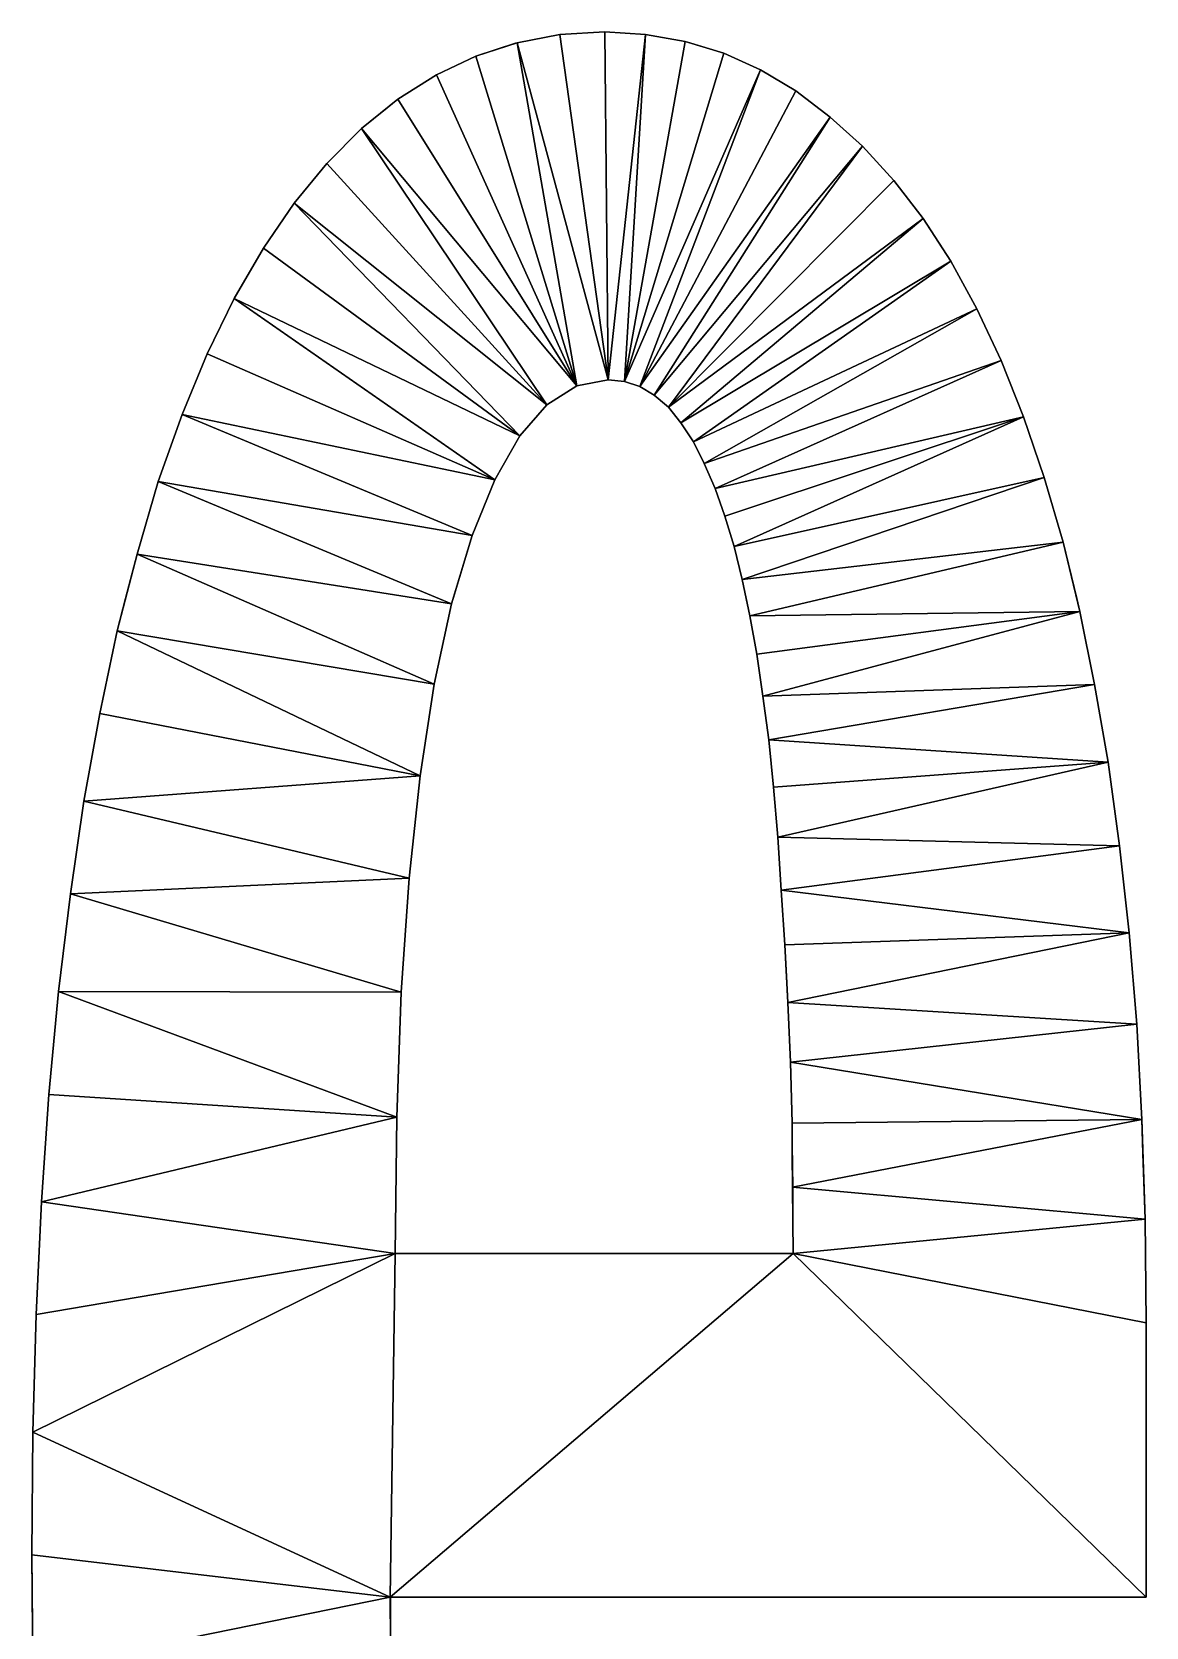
# Model space of a CAD drawing. Extents: x -29.1 to 29.1, y -25 to 25.
# Drawn here: x 0.369 to 2.424, y -12.137 to -9.195 of the extents above; entities that cross this region are included whole.
import ezdxf

# ---------------------------------------------------------------- set-up
doc = ezdxf.new("R2010")
doc.units = 0
doc.header["$MEASUREMENT"] = 0
doc.layers.add('ConstrLine', color=7, linetype='Continuous')
doc.layers.add('ObjLayer', color=2, linetype='Continuous')

msp = doc.modelspace()

# ---------------------------------------------------------------- linework, layer by layer
at = {"layer": 'ConstrLine'}
for points in [[(1.264, -9.215, 4), (1.264, -9.215, 5), (1.343, -9.2, 5)], [(1.264, -9.215, 4), (1.343, -9.2, 5), (1.343, -9.2, 4)], [(1.264, -9.215, 5), (1.432, -9.837, 5), (1.343, -9.2, 5)], [(1.343, -9.2, 4), (1.343, -9.2, 5), (1.426, -9.195, 5)], [(1.343, -9.2, 4), (1.426, -9.195, 5), (1.426, -9.195, 4)], [(1.426, -9.195, 5), (1.343, -9.2, 5), (1.432, -9.837, 5)], [(1.426, -9.195, 4), (1.426, -9.195, 5), (1.501, -9.2, 5)], [(1.426, -9.195, 4), (1.501, -9.2, 5), (1.501, -9.2, 4)], [(1.501, -9.2, 5), (1.426, -9.195, 5), (1.432, -9.837, 5)], [(1.432, -9.837, 5), (1.462, -9.84, 5), (1.501, -9.2, 5)], [(1.574, -9.213, 5), (1.501, -9.2, 5), (1.462, -9.84, 5)], [(1.501, -9.2, 4), (1.501, -9.2, 5), (1.574, -9.213, 5)], [(1.501, -9.2, 4), (1.574, -9.213, 5), (1.574, -9.213, 4)], [(1.264, -9.215, 5), (1.261, -9.216, 4), (1.188, -9.24, 5)], [(1.264, -9.215, 5), (1.188, -9.24, 5), (1.374, -9.848, 5)], [(1.188, -9.24, 4), (1.188, -9.24, 5), (1.261, -9.216, 4)], [(1.264, -9.215, 5), (1.264, -9.215, 4), (1.261, -9.216, 4)], [(1.432, -9.837, 5), (1.264, -9.215, 5), (1.374, -9.848, 5)], [(1.645, -9.234, 5), (1.574, -9.213, 5), (1.462, -9.84, 5)], [(1.713, -9.265, 5), (1.645, -9.234, 5), (1.462, -9.84, 5)], [(1.574, -9.213, 4), (1.574, -9.213, 5), (1.5841, -9.216, 4)], [(1.574, -9.213, 5), (1.645, -9.234, 5), (1.5841, -9.216, 4)], [(1.645, -9.234, 4), (1.5841, -9.216, 4), (1.645, -9.234, 5)], [(1.645, -9.234, 4), (1.645, -9.234, 5), (1.713, -9.265, 5)], [(1.645, -9.234, 4), (1.713, -9.265, 5), (1.713, -9.265, 4)], [(1.115, -9.274, 4), (1.115, -9.274, 5), (1.188, -9.24, 5)], [(1.115, -9.274, 4), (1.188, -9.24, 5), (1.188, -9.24, 4)], [(1.188, -9.24, 5), (1.115, -9.274, 5), (1.374, -9.848, 5)], [(1.462, -9.84, 5), (1.49, -9.849, 5), (1.713, -9.265, 5)], [(1.778, -9.304, 5), (1.713, -9.265, 5), (1.49, -9.849, 5)], [(1.713, -9.265, 4), (1.713, -9.265, 5), (1.778, -9.304, 5)], [(1.713, -9.265, 4), (1.778, -9.304, 5), (1.778, -9.304, 4)], [(1.044, -9.319, 4), (1.044, -9.319, 5), (1.115, -9.274, 5)], [(1.044, -9.319, 4), (1.115, -9.274, 5), (1.115, -9.274, 4)], [(1.044, -9.319, 5), (1.374, -9.848, 5), (1.115, -9.274, 5)], [(0.977, -9.373, 5), (1.044, -9.319, 5), (1.024, -9.3351, 4)], [(0.977, -9.373, 5), (1.374, -9.848, 5), (1.044, -9.319, 5)], [(1.044, -9.319, 4), (1.024, -9.3351, 4), (1.044, -9.319, 5)], [(1.841, -9.352, 5), (1.778, -9.304, 5), (1.49, -9.849, 5)], [(1.778, -9.304, 4), (1.778, -9.304, 5), (1.841, -9.352, 5)], [(1.778, -9.304, 4), (1.841, -9.352, 5), (1.841, -9.352, 4)], [(0.977, -9.373, 4), (0.977, -9.373, 5), (1.024, -9.3351, 4)], [(1.49, -9.849, 5), (1.517, -9.865, 5), (1.841, -9.352, 5)], [(1.901, -9.406, 5), (1.841, -9.352, 5), (1.517, -9.865, 5)], [(1.841, -9.352, 4), (1.841, -9.352, 5), (1.901, -9.406, 5)], [(1.841, -9.352, 4), (1.901, -9.406, 5), (1.901, -9.406, 4)], [(0.977, -9.373, 4), (0.913, -9.438, 4), (0.913, -9.438, 5)], [(0.977, -9.373, 4), (0.913, -9.438, 5), (0.977, -9.373, 5)], [(0.977, -9.373, 5), (0.913, -9.438, 5), (1.319, -9.883, 5)], [(0.977, -9.373, 5), (1.319, -9.883, 5), (1.374, -9.848, 5)], [(1.517, -9.865, 5), (1.543, -9.887, 5), (1.901, -9.406, 5)], [(1.959, -9.469, 5), (1.901, -9.406, 5), (1.543, -9.887, 5)], [(1.901, -9.406, 4), (1.901, -9.406, 5), (1.959, -9.469, 5)], [(1.901, -9.406, 4), (1.959, -9.469, 5), (1.959, -9.469, 4)], [(0.913, -9.438, 4), (0.853, -9.511, 4), (0.853, -9.511, 5)], [(0.913, -9.438, 4), (0.853, -9.511, 5), (0.913, -9.438, 5)], [(0.913, -9.438, 5), (0.853, -9.511, 5), (1.319, -9.883, 5)], [(2.013, -9.539, 5), (1.959, -9.469, 5), (1.543, -9.887, 5)], [(1.959, -9.469, 4), (1.959, -9.469, 5), (2.013, -9.539, 5)], [(1.959, -9.469, 4), (2.013, -9.539, 5), (2.013, -9.539, 4)], [(0.853, -9.511, 4), (0.796, -9.594, 4), (0.796, -9.594, 5)], [(0.853, -9.511, 4), (0.796, -9.594, 5), (0.853, -9.511, 5)], [(0.853, -9.511, 5), (0.796, -9.594, 5), (1.269, -9.94, 5)], [(1.269, -9.94, 5), (1.319, -9.883, 5), (0.853, -9.511, 5)], [(1.543, -9.887, 5), (1.566, -9.916, 5), (2.013, -9.539, 5)], [(2.013, -9.539, 5), (1.566, -9.916, 5), (2.064, -9.618, 5)], [(2.013, -9.539, 4), (2.013, -9.539, 5), (2.048, -9.5932, 4)], [(2.013, -9.539, 5), (2.064, -9.618, 5), (2.048, -9.5932, 4)], [(0.796, -9.594, 4), (0.742, -9.687, 4), (0.742, -9.687, 5)], [(0.796, -9.594, 4), (0.742, -9.687, 5), (0.796, -9.594, 5)], [(0.796, -9.594, 5), (0.742, -9.687, 5), (1.269, -9.94, 5)], [(1.589, -9.951, 5), (2.064, -9.618, 5), (1.566, -9.916, 5)], [(2.112, -9.706, 5), (2.064, -9.618, 5), (1.589, -9.951, 5)], [(2.064, -9.618, 4), (2.048, -9.5932, 4), (2.064, -9.618, 5)], [(2.064, -9.618, 4), (2.064, -9.618, 5), (2.112, -9.706, 5)], [(2.064, -9.618, 4), (2.112, -9.706, 5), (2.112, -9.706, 4)], [(0.742, -9.687, 4), (0.692, -9.789, 4), (0.692, -9.789, 5)], [(0.742, -9.687, 4), (0.692, -9.789, 5), (0.742, -9.687, 5)], [(0.692, -9.789, 5), (1.223, -10.021, 5), (0.742, -9.687, 5)], [(1.223, -10.021, 5), (1.269, -9.94, 5), (0.742, -9.687, 5)], [(1.589, -9.951, 5), (1.609, -9.991, 5), (2.112, -9.706, 5)], [(2.157, -9.801, 5), (2.112, -9.706, 5), (1.609, -9.991, 5)], [(2.112, -9.706, 4), (2.112, -9.706, 5), (2.157, -9.801, 5)], [(2.112, -9.706, 4), (2.157, -9.801, 5), (2.157, -9.801, 4)], [(0.692, -9.789, 4), (0.646, -9.901, 4), (0.646, -9.901, 5)], [(0.692, -9.789, 4), (0.646, -9.901, 5), (0.692, -9.789, 5)], [(0.646, -9.901, 5), (1.223, -10.021, 5), (0.692, -9.789, 5)], [(1.609, -9.991, 5), (1.629, -10.037, 5), (2.157, -9.801, 5)], [(2.198, -9.905, 5), (2.157, -9.801, 5), (1.629, -10.037, 5)], [(2.157, -9.801, 4), (2.157, -9.801, 5), (2.198, -9.905, 5)], [(2.157, -9.801, 4), (2.198, -9.905, 5), (2.198, -9.905, 4)], [(1.319, -9.883, 4), (1.374, -9.848, 4), (1.374, -9.848, 5)], [(1.319, -9.883, 4), (1.374, -9.848, 5), (1.319, -9.883, 5)], [(1.374, -9.848, 4), (1.432, -9.837, 4), (1.432, -9.837, 5)], [(1.374, -9.848, 4), (1.432, -9.837, 5), (1.374, -9.848, 5)], [(1.432, -9.837, 4), (1.462, -9.84, 4), (1.462, -9.84, 5)], [(1.432, -9.837, 4), (1.462, -9.84, 5), (1.432, -9.837, 5)], [(1.462, -9.84, 5), (1.462, -9.84, 4), (1.49, -9.849, 4)], [(1.462, -9.84, 5), (1.49, -9.849, 4), (1.49, -9.849, 5)], [(1.49, -9.849, 4), (1.517, -9.865, 4), (1.517, -9.865, 5)], [(1.49, -9.849, 4), (1.517, -9.865, 5), (1.49, -9.849, 5)], [(1.319, -9.883, 4), (1.319, -9.883, 5), (1.269, -9.94, 5)], [(1.319, -9.883, 4), (1.269, -9.94, 5), (1.269, -9.94, 4)], [(1.543, -9.887, 5), (1.517, -9.865, 5), (1.536, -9.8811, 4)], [(1.517, -9.865, 4), (1.536, -9.8811, 4), (1.517, -9.865, 5)], [(1.536, -9.8811, 4), (1.543, -9.887, 4), (1.543, -9.887, 5)], [(0.646, -9.901, 4), (0.602, -10.024, 4), (0.602, -10.024, 5)], [(0.646, -9.901, 4), (0.602, -10.024, 5), (0.646, -9.901, 5)], [(0.602, -10.024, 5), (1.181, -10.124, 5), (0.646, -9.901, 5)], [(1.223, -10.021, 5), (0.646, -9.901, 5), (1.181, -10.124, 5)], [(1.543, -9.887, 4), (1.566, -9.916, 4), (1.566, -9.916, 5)], [(1.543, -9.887, 4), (1.566, -9.916, 5), (1.543, -9.887, 5)], [(1.629, -10.037, 5), (1.647, -10.088, 5), (2.198, -9.905, 5)], [(1.647, -10.088, 5), (1.664, -10.144, 5), (2.198, -9.905, 5)], [(2.236, -10.017, 5), (2.198, -9.905, 5), (1.664, -10.144, 5)], [(2.198, -9.905, 4), (2.198, -9.905, 5), (2.236, -10.017, 5)], [(2.198, -9.905, 4), (2.236, -10.017, 5), (2.236, -10.017, 4)], [(1.269, -9.94, 4), (1.269, -9.94, 5), (1.223, -10.021, 5)], [(1.269, -9.94, 4), (1.223, -10.021, 5), (1.223, -10.021, 4)], [(1.566, -9.916, 4), (1.589, -9.951, 4), (1.589, -9.951, 5)], [(1.566, -9.916, 4), (1.589, -9.951, 5), (1.566, -9.916, 5)], [(1.589, -9.951, 4), (1.609, -9.991, 4), (1.609, -9.991, 5)], [(1.589, -9.951, 4), (1.609, -9.991, 5), (1.589, -9.951, 5)], [(1.609, -9.991, 4), (1.629, -10.037, 4), (1.629, -10.037, 5)], [(1.609, -9.991, 4), (1.629, -10.037, 5), (1.609, -9.991, 5)], [(0.602, -10.024, 4), (0.563, -10.158, 4), (0.563, -10.158, 5)], [(0.602, -10.024, 4), (0.563, -10.158, 5), (0.602, -10.024, 5)], [(0.563, -10.158, 5), (1.143, -10.25, 5), (0.602, -10.024, 5)], [(1.181, -10.124, 5), (0.602, -10.024, 5), (1.143, -10.25, 5)], [(1.223, -10.021, 4), (1.223, -10.021, 5), (1.181, -10.124, 5)], [(1.223, -10.021, 4), (1.181, -10.124, 5), (1.181, -10.124, 4)], [(1.664, -10.144, 5), (1.679, -10.205, 5), (2.236, -10.017, 5)], [(2.271, -10.136, 5), (2.236, -10.017, 5), (1.679, -10.205, 5)], [(2.236, -10.017, 4), (2.236, -10.017, 5), (2.271, -10.136, 5)], [(2.236, -10.017, 4), (2.271, -10.136, 5), (2.271, -10.136, 4)], [(1.629, -10.037, 4), (1.647, -10.088, 4), (1.647, -10.088, 5)], [(1.629, -10.037, 4), (1.647, -10.088, 5), (1.629, -10.037, 5)], [(1.647, -10.088, 4), (1.664, -10.144, 4), (1.664, -10.144, 5)], [(1.647, -10.088, 4), (1.664, -10.144, 5), (1.647, -10.088, 5)], [(1.181, -10.124, 5), (1.143, -10.25, 5), (1.146, -10.24, 4)], [(1.181, -10.124, 4), (1.181, -10.124, 5), (1.146, -10.24, 4)], [(1.664, -10.144, 4), (1.679, -10.205, 4), (1.679, -10.205, 5)], [(1.664, -10.144, 4), (1.679, -10.205, 5), (1.664, -10.144, 5)], [(1.679, -10.205, 5), (1.693, -10.272, 5), (2.271, -10.136, 5)], [(2.302, -10.264, 5), (2.271, -10.136, 5), (1.693, -10.272, 5)], [(2.271, -10.136, 4), (2.271, -10.136, 5), (2.2962, -10.24, 4)], [(2.271, -10.136, 5), (2.302, -10.264, 5), (2.2962, -10.24, 4)], [(0.5416, -10.24, 4), (0.526, -10.3, 5), (0.563, -10.158, 5)], [(0.563, -10.158, 5), (0.526, -10.3, 5), (1.111, -10.398, 5)], [(0.563, -10.158, 4), (0.5416, -10.24, 4), (0.563, -10.158, 5)], [(1.111, -10.398, 5), (1.143, -10.25, 5), (0.563, -10.158, 5)], [(1.693, -10.272, 5), (1.679, -10.205, 5), (1.6863, -10.24, 4)], [(1.679, -10.205, 4), (1.6863, -10.24, 4), (1.679, -10.205, 5)], [(0.5416, -10.24, 4), (0.526, -10.3, 4), (0.526, -10.3, 5)], [(1.143, -10.25, 4), (1.143, -10.25, 5), (1.111, -10.398, 5)], [(1.143, -10.25, 4), (1.111, -10.398, 5), (1.111, -10.398, 4)], [(1.143, -10.25, 4), (1.146, -10.24, 4), (1.143, -10.25, 5)], [(1.6863, -10.24, 4), (1.693, -10.272, 4), (1.693, -10.272, 5)], [(1.693, -10.272, 5), (1.706, -10.343, 5), (2.302, -10.264, 5)], [(1.706, -10.343, 5), (1.717, -10.42, 5), (2.302, -10.264, 5)], [(2.329, -10.399, 5), (2.302, -10.264, 5), (1.717, -10.42, 5)], [(2.302, -10.264, 4), (2.2962, -10.24, 4), (2.302, -10.264, 5)], [(2.302, -10.264, 4), (2.302, -10.264, 5), (2.329, -10.399, 5)], [(2.302, -10.264, 4), (2.329, -10.399, 5), (2.329, -10.399, 4)], [(1.693, -10.272, 4), (1.706, -10.343, 4), (1.706, -10.343, 5)], [(1.693, -10.272, 4), (1.706, -10.343, 5), (1.693, -10.272, 5)], [(0.526, -10.3, 4), (0.494, -10.452, 4), (0.494, -10.452, 5)], [(0.526, -10.3, 4), (0.494, -10.452, 5), (0.526, -10.3, 5)], [(0.526, -10.3, 5), (0.494, -10.452, 5), (1.085, -10.567, 5)], [(1.085, -10.567, 5), (1.111, -10.398, 5), (0.526, -10.3, 5)], [(1.706, -10.343, 4), (1.717, -10.42, 4), (1.717, -10.42, 5)], [(1.706, -10.343, 4), (1.717, -10.42, 5), (1.706, -10.343, 5)], [(1.111, -10.398, 4), (1.111, -10.398, 5), (1.085, -10.567, 5)], [(1.111, -10.398, 4), (1.085, -10.567, 5), (1.085, -10.567, 4)], [(1.717, -10.42, 5), (1.728, -10.501, 5), (2.329, -10.399, 5)], [(2.354, -10.542, 5), (2.329, -10.399, 5), (1.728, -10.501, 5)], [(2.329, -10.399, 4), (2.329, -10.399, 5), (2.354, -10.542, 5)], [(2.329, -10.399, 4), (2.354, -10.542, 5), (2.354, -10.542, 4)], [(1.717, -10.42, 4), (1.728, -10.501, 4), (1.728, -10.501, 5)], [(1.717, -10.42, 4), (1.728, -10.501, 5), (1.717, -10.42, 5)], [(0.494, -10.452, 4), (0.465, -10.614, 4), (0.465, -10.614, 5)], [(0.494, -10.452, 4), (0.465, -10.614, 5), (0.494, -10.452, 5)], [(0.494, -10.452, 5), (0.465, -10.614, 5), (1.085, -10.567, 5)], [(1.728, -10.501, 4), (1.737, -10.588, 4), (1.737, -10.588, 5)], [(1.728, -10.501, 4), (1.737, -10.588, 5), (1.728, -10.501, 5)], [(1.737, -10.588, 5), (2.354, -10.542, 5), (1.728, -10.501, 5)], [(1.737, -10.588, 5), (1.745, -10.68, 5), (2.354, -10.542, 5)], [(2.354, -10.542, 5), (1.745, -10.68, 5), (2.375, -10.696, 5)], [(2.354, -10.542, 4), (2.354, -10.542, 5), (2.375, -10.696, 5)], [(2.354, -10.542, 4), (2.375, -10.696, 5), (2.375, -10.696, 4)], [(1.065, -10.756, 5), (1.085, -10.567, 5), (0.465, -10.614, 5)], [(1.085, -10.567, 4), (1.085, -10.567, 5), (1.065, -10.756, 5)], [(1.085, -10.567, 4), (1.065, -10.756, 5), (1.065, -10.756, 4)], [(1.737, -10.588, 4), (1.745, -10.68, 4), (1.745, -10.68, 5)], [(1.737, -10.588, 4), (1.745, -10.68, 5), (1.737, -10.588, 5)], [(0.465, -10.614, 4), (0.44, -10.785, 4), (0.44, -10.785, 5)], [(0.465, -10.614, 4), (0.44, -10.785, 5), (0.465, -10.614, 5)], [(0.465, -10.614, 5), (0.44, -10.785, 5), (1.065, -10.756, 5)], [(1.745, -10.68, 4), (1.751, -10.778, 4), (1.751, -10.778, 5)], [(1.745, -10.68, 4), (1.751, -10.778, 5), (1.745, -10.68, 5)], [(1.751, -10.778, 5), (2.375, -10.696, 5), (1.745, -10.68, 5)], [(2.375, -10.696, 5), (1.751, -10.778, 5), (2.393, -10.857, 5)], [(2.375, -10.696, 4), (2.375, -10.696, 5), (2.393, -10.857, 5)], [(2.375, -10.696, 4), (2.393, -10.857, 5), (2.393, -10.857, 4)], [(1.05, -10.966, 5), (1.065, -10.756, 5), (0.44, -10.785, 5)], [(1.065, -10.756, 4), (1.065, -10.756, 5), (1.05, -10.966, 5)], [(1.065, -10.756, 4), (1.05, -10.966, 5), (1.05, -10.966, 4)], [(0.44, -10.785, 4), (0.418, -10.965, 4), (0.418, -10.965, 5)], [(0.44, -10.785, 4), (0.418, -10.965, 5), (0.44, -10.785, 5)], [(0.44, -10.785, 5), (0.418, -10.965, 5), (1.05, -10.966, 5)], [(1.751, -10.778, 4), (1.758, -10.879, 4), (1.758, -10.879, 5)], [(1.751, -10.778, 4), (1.758, -10.879, 5), (1.751, -10.778, 5)], [(1.758, -10.879, 5), (2.393, -10.857, 5), (1.751, -10.778, 5)], [(1.763, -10.985, 5), (2.393, -10.857, 5), (1.758, -10.879, 5)], [(2.393, -10.857, 5), (1.763, -10.985, 5), (2.407, -11.025, 5)], [(2.393, -10.857, 4), (2.393, -10.857, 5), (2.407, -11.025, 5)], [(2.393, -10.857, 4), (2.407, -11.025, 5), (2.407, -11.025, 4)], [(1.763, -10.985, 5), (1.758, -10.879, 5), (1.7607, -10.9371, 4)], [(1.758, -10.879, 4), (1.7607, -10.9371, 4), (1.758, -10.879, 5)], [(1.7607, -10.9371, 4), (1.763, -10.985, 4), (1.763, -10.985, 5)], [(0.418, -10.965, 4), (0.4, -11.155, 4), (0.4, -11.155, 5)], [(0.418, -10.965, 4), (0.4, -11.155, 5), (0.418, -10.965, 5)], [(0.418, -10.965, 5), (0.4, -11.155, 5), (1.042, -11.197, 5)], [(1.042, -11.197, 5), (1.05, -10.966, 5), (0.418, -10.965, 5)], [(1.05, -10.966, 4), (1.05, -10.966, 5), (1.042, -11.197, 5)], [(1.05, -10.966, 4), (1.042, -11.197, 5), (1.042, -11.197, 4)], [(1.763, -10.985, 4), (1.768, -11.095, 4), (1.768, -11.095, 5)], [(1.763, -10.985, 4), (1.768, -11.095, 5), (1.763, -10.985, 5)], [(1.763, -10.985, 5), (1.768, -11.095, 5), (2.407, -11.025, 5)], [(2.416, -11.201, 5), (2.407, -11.025, 5), (1.768, -11.095, 5)], [(2.407, -11.025, 4), (2.407, -11.025, 5), (2.416, -11.201, 5)], [(2.407, -11.025, 4), (2.416, -11.201, 5), (2.416, -11.201, 4)], [(1.768, -11.095, 4), (1.771, -11.208, 4), (1.771, -11.208, 5)], [(1.768, -11.095, 4), (1.771, -11.208, 5), (1.768, -11.095, 5)], [(1.768, -11.095, 5), (1.771, -11.208, 5), (2.416, -11.201, 5)], [(0.4, -11.155, 4), (0.387, -11.353, 4), (0.387, -11.353, 5)], [(0.4, -11.155, 4), (0.387, -11.353, 5), (0.4, -11.155, 5)], [(0.4, -11.155, 5), (0.387, -11.353, 5), (1.042, -11.197, 5)], [(1.039, -11.448, 5), (1.042, -11.197, 5), (0.387, -11.353, 5)], [(1.039, -11.448, 4), (1.042, -11.197, 4), (1.039, -11.448, 5)], [(1.042, -11.197, 5), (1.039, -11.448, 5), (1.042, -11.197, 4)], [(1.771, -11.208, 5), (1.772, -11.326, 5), (2.416, -11.201, 5)], [(1.771, -11.208, 4), (1.7715, -11.264, 4), (1.771, -11.208, 5)], [(1.7715, -11.264, 4), (1.772, -11.326, 5), (1.771, -11.208, 5)], [(2.422, -11.385, 5), (2.416, -11.201, 5), (1.772, -11.326, 5)], [(2.416, -11.201, 4), (2.416, -11.201, 5), (2.4181, -11.264, 4)], [(2.416, -11.201, 5), (2.422, -11.385, 5), (2.4181, -11.264, 4)], [(1.7715, -11.264, 4), (1.772, -11.326, 4), (1.772, -11.326, 5)], [(2.422, -11.385, 4), (2.4181, -11.264, 4), (2.422, -11.385, 5)], [(1.772, -11.326, 4), (1.773, -11.448, 4), (1.773, -11.448, 5)], [(1.772, -11.326, 4), (1.773, -11.448, 5), (1.772, -11.326, 5)], [(1.772, -11.326, 5), (1.773, -11.448, 5), (2.422, -11.385, 5)], [(0.387, -11.353, 4), (0.377, -11.561, 4), (0.377, -11.561, 5)], [(0.387, -11.353, 4), (0.377, -11.561, 5), (0.387, -11.353, 5)], [(0.387, -11.353, 5), (0.377, -11.561, 5), (1.039, -11.448, 5)], [(2.424, -11.576, 5), (2.422, -11.385, 5), (1.773, -11.448, 5)], [(2.422, -11.385, 4), (2.422, -11.385, 5), (2.424, -11.576, 5)], [(2.422, -11.385, 4), (2.424, -11.576, 5), (2.424, -11.576, 4)], [(0.377, -11.561, 5), (0.371, -11.778, 5), (1.039, -11.448, 5)], [(1.03, -12.082, 5), (1.039, -11.448, 5), (0.371, -11.778, 5)], [(1.773, -11.448, 5), (1.039, -11.448, 5), (1.03, -12.082, 5)], [(1.03, -12.082, 5), (2.424, -12.082, 5), (1.773, -11.448, 5)], [(1.039, -11.448, 4), (1.039, -11.448, 5), (1.773, -11.448, 5)], [(1.039, -11.448, 4), (1.773, -11.448, 5), (1.773, -11.448, 4)], [(2.424, -11.576, 5), (1.773, -11.448, 5), (2.424, -12.082, 5)], [(0.377, -11.561, 4), (0.371, -11.778, 4), (0.371, -11.778, 5)], [(0.377, -11.561, 4), (0.371, -11.778, 5), (0.377, -11.561, 5)], [(2.424, -11.576, 4), (2.424, -11.576, 5), (2.424, -12.082, 5)], [(2.424, -11.576, 4), (2.424, -12.082, 5), (2.424, -12.082, 4)], [(0.371, -11.778, 4), (0.369, -12.004, 4), (0.369, -12.004, 5)], [(0.371, -11.778, 4), (0.369, -12.004, 5), (0.371, -11.778, 5)], [(0.371, -11.778, 5), (0.369, -12.004, 5), (1.03, -12.082, 5)], [(0.369, -12.004, 4), (0.371, -12.216, 4), (0.371, -12.216, 5)], [(0.369, -12.004, 4), (0.371, -12.216, 5), (0.369, -12.004, 5)], [(0.369, -12.004, 5), (0.371, -12.216, 5), (1.03, -12.082, 5)], [(1.031, -12.244, 5), (1.03, -12.082, 5), (0.371, -12.216, 5)], [(1.03, -12.082, 4), (2.424, -12.082, 4), (1.03, -12.082, 5)], [(1.03, -12.082, 4), (1.03, -12.082, 5), (1.031, -12.244, 5)], [(1.03, -12.082, 4), (1.031, -12.244, 5), (1.031, -12.244, 4)], [(2.424, -12.082, 5), (1.03, -12.082, 5), (2.424, -12.082, 4)]]:
    msp.add_3dface(points, dxfattribs=at)
at = {"layer": 'ObjLayer', "extrusion": (1, -6.12323e-17, 0)}
for p, q in [((1.343, -9.2, 5), (1.264, -9.215, 5)), ((1.426, -9.195, 5), (1.343, -9.2, 5)), ((1.501, -9.2, 5), (1.426, -9.195, 5)), ((1.574, -9.213, 5), (1.501, -9.2, 5)), ((1.264, -9.215, 5), (1.188, -9.24, 5)), ((1.645, -9.234, 5), (1.574, -9.213, 5)), ((1.713, -9.265, 5), (1.645, -9.234, 5)), ((1.188, -9.24, 5), (1.115, -9.274, 5)), ((1.778, -9.304, 5), (1.713, -9.265, 5)), ((1.115, -9.274, 5), (1.044, -9.319, 5)), ((1.044, -9.319, 5), (0.977, -9.373, 5)), ((1.841, -9.352, 5), (1.778, -9.304, 5)), ((1.901, -9.406, 5), (1.841, -9.352, 5)), ((0.977, -9.373, 5), (0.913, -9.438, 5)), ((1.959, -9.469, 5), (1.901, -9.406, 5)), ((0.913, -9.438, 5), (0.853, -9.511, 5)), ((2.013, -9.539, 5), (1.959, -9.469, 5)), ((0.853, -9.511, 5), (0.796, -9.594, 5)), ((2.064, -9.618, 5), (2.013, -9.539, 5)), ((0.796, -9.594, 5), (0.742, -9.687, 5)), ((2.112, -9.706, 5), (2.064, -9.618, 5)), ((0.742, -9.687, 5), (0.692, -9.789, 5)), ((2.157, -9.801, 5), (2.112, -9.706, 5)), ((0.692, -9.789, 5), (0.646, -9.901, 5)), ((2.198, -9.905, 5), (2.157, -9.801, 5)), ((1.374, -9.848, 5), (1.319, -9.883, 5)), ((1.432, -9.837, 5), (1.374, -9.848, 5)), ((1.462, -9.84, 5), (1.432, -9.837, 5)), ((1.49, -9.849, 5), (1.462, -9.84, 5)), ((1.517, -9.865, 5), (1.49, -9.849, 5)), ((1.319, -9.883, 5), (1.269, -9.94, 5)), ((1.543, -9.887, 5), (1.517, -9.865, 5)), ((0.646, -9.901, 5), (0.602, -10.024, 5)), ((1.566, -9.916, 5), (1.543, -9.887, 5)), ((2.236, -10.017, 5), (2.198, -9.905, 5)), ((1.269, -9.94, 5), (1.223, -10.021, 5)), ((1.589, -9.951, 5), (1.566, -9.916, 5)), ((1.609, -9.991, 5), (1.589, -9.951, 5)), ((1.629, -10.037, 5), (1.609, -9.991, 5)), ((0.602, -10.024, 5), (0.563, -10.158, 5)), ((1.223, -10.021, 5), (1.181, -10.124, 5)), ((2.271, -10.136, 5), (2.236, -10.017, 5)), ((1.647, -10.088, 5), (1.629, -10.037, 5)), ((1.664, -10.144, 5), (1.647, -10.088, 5)), ((1.181, -10.124, 5), (1.143, -10.25, 5)), ((1.679, -10.205, 5), (1.664, -10.144, 5)), ((2.302, -10.264, 5), (2.271, -10.136, 5)), ((0.563, -10.158, 5), (0.526, -10.3, 5)), ((1.693, -10.272, 5), (1.679, -10.205, 5)), ((1.143, -10.25, 5), (1.111, -10.398, 5)), ((2.329, -10.399, 5), (2.302, -10.264, 5)), ((1.706, -10.343, 5), (1.693, -10.272, 5)), ((0.526, -10.3, 5), (0.494, -10.452, 5)), ((1.717, -10.42, 5), (1.706, -10.343, 5)), ((1.111, -10.398, 5), (1.085, -10.567, 5)), ((2.354, -10.542, 5), (2.329, -10.399, 5)), ((1.728, -10.501, 5), (1.717, -10.42, 5)), ((0.494, -10.452, 5), (0.465, -10.614, 5)), ((1.737, -10.588, 5), (1.728, -10.501, 5)), ((2.375, -10.696, 5), (2.354, -10.542, 5)), ((1.085, -10.567, 5), (1.065, -10.756, 5)), ((1.745, -10.68, 5), (1.737, -10.588, 5)), ((0.465, -10.614, 5), (0.44, -10.785, 5)), ((1.751, -10.778, 5), (1.745, -10.68, 5)), ((2.393, -10.857, 5), (2.375, -10.696, 5)), ((1.065, -10.756, 5), (1.05, -10.966, 5)), ((0.44, -10.785, 5), (0.418, -10.965, 5)), ((1.758, -10.879, 5), (1.751, -10.778, 5)), ((2.407, -11.025, 5), (2.393, -10.857, 5)), ((1.763, -10.985, 5), (1.758, -10.879, 5)), ((0.418, -10.965, 5), (0.4, -11.155, 5)), ((1.05, -10.966, 5), (1.042, -11.197, 5)), ((1.768, -11.095, 5), (1.763, -10.985, 5)), ((2.416, -11.201, 5), (2.407, -11.025, 5)), ((1.771, -11.208, 5), (1.768, -11.095, 5)), ((0.4, -11.155, 5), (0.387, -11.353, 5)), ((1.042, -11.197, 5), (1.039, -11.448, 5)), ((1.773, -11.3258, 5), (1.771, -11.208, 5)), ((2.422, -11.385, 5), (2.416, -11.201, 5)), ((1.773, -11.448, 5), (1.773, -11.3258, 5)), ((0.387, -11.353, 5), (0.377, -11.561, 5)), ((2.424, -11.576, 5), (2.422, -11.385, 5)), ((1.039, -11.448, 5), (1.773, -11.448, 5)), ((0.377, -11.561, 5), (0.371, -11.778, 5)), ((2.424, -12.082, 5), (2.424, -11.576, 5)), ((0.371, -11.778, 5), (0.369, -12.004, 5)), ((0.369, -12.004, 5), (0.371, -12.216, 5)), ((1.03, -12.082, 5), (2.424, -12.082, 5)), ((1.031, -12.244, 5), (1.031, -12.082, 5))]:
    msp.add_line(p, q, dxfattribs=at)

doc.saveas('drawing.dxf')
